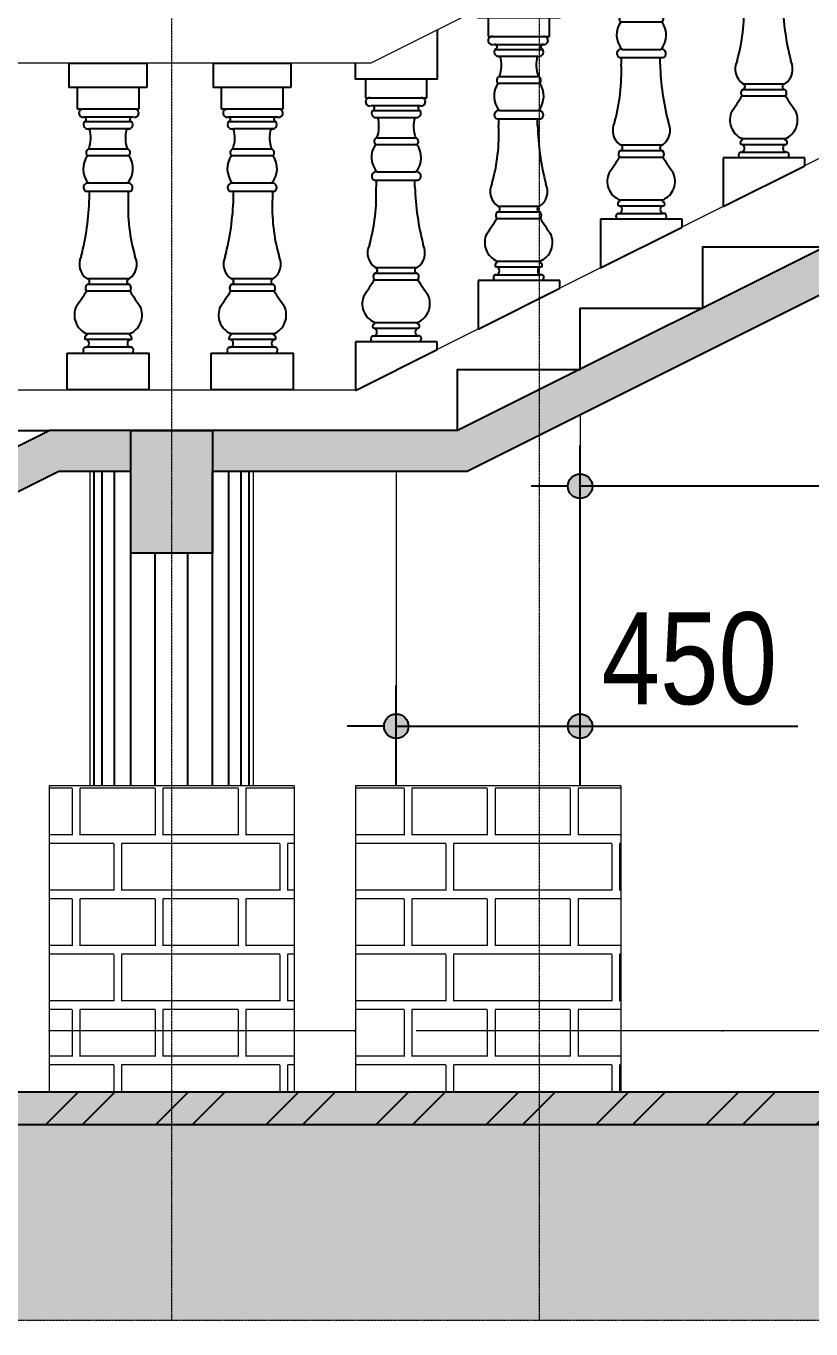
# Model space of a CAD drawing. Extents: x -79995 to 347433, y -157641 to 104789.
# Drawn here: x 72472 to 74394, y -95110 to -91920 of the extents above; entities that cross this region are included whole.
import ezdxf

# ---------------------------------------------------------------- set-up
doc = ezdxf.new("R2010")
doc.units = 0
doc.linetypes.add('ACAD_ISO10W100', pattern=[18, 12, -3, 0, -3])
doc.layers.get('DEFPOINTS').update_dxf_attribs({"linetype": 'CONTINUOUS'})
for name, color, linetype in [('009', 251, 'CONTINUOUS'), ('04', 4, 'CONTINUOUS'), ('DIM', 1, 'CONTINUOUS'), ('HACTH', 8, 'CONTINUOUS'), ('HATCH', 8, 'CONTINUOUS'), ('TUONG', 131, 'CONTINUOUS')]:
    doc.layers.add(name, color=color, linetype=linetype)
for name, color, linetype, lineweight in [('cot', 4, 'CONTINUOUS', 0), ('HACHT', 8, 'CONTINUOUS', 5), ('NET-THAY', 2, 'CONTINUOUS', 13), ('TRUC', 24, 'CONTINUOUS', 0)]:
    doc.layers.add(name, color=color, linetype=linetype, lineweight=lineweight)
doc.styles.add('HEL-CONDENSE', font='')
doc.styles.get('HEL-CONDENSE').set_extended_font_data('VNI-Helve-Condense')
doc.dimstyles.new('D100', dxfattribs={"dimtxt": 225, "dimasz": 1.2, "dimexe": 100, "dimexo": 0, "dimgap": 50, "dimtad": 1, "dimdec": 0, "dimzin": 13, "dimdsep": 46, "dimtxsty": 'HEL-CONDENSE', "dimblk": 'D50', "dimcen": 0, "dimclrd": 1, "dimclre": 1, "dimclrt": 7, "dimadec": 0, "dimazin": 0, "dimtfac": 1, "dimtdec": 0, "dimtmove": 0, "dimatfit": 3, "dimldrblk": 'D50', "dimfxl": 1, "dimtolj": 1, "dimtzin": 13, "dimarcsym": 0})
pattern_1 = [(180, (-1253396.46, -300399.76), (-3e-14, -270.968), [387.35, -19.05]), (180, (-1253396.46, -300514.06), (-3e-14, -270.968), [387.35, -19.05]), (180, (-1253498.06, -300535.25), (-3e-14, -270.968), [184.15, -19.05]), (180, (-1253498.06, -300649.55), (-3e-14, -270.968), [184.15, -19.05]), (270, (-1253396.46, -300399.76), (406.4, -7e-14), [114.3, -156.6672]), (270, (-1253377.4, -300399.76), (406.4, -7e-14), [114.3, -156.6672]), (270, (-1253498.06, -300535.25), (203.2, -4e-14), [114.3, -156.6672]), (270, (-1253479.01, -300535.25), (203.2, -4e-14), [114.3, -156.6672])]

# ---------------------------------------------------------------- blocks, each defined once
blk = doc.blocks.new('A$C08941D2B')
at = {"layer": 'HATCH', "ltscale": 100}
for p, q in [((247.5, 635.4), (247.5, 589.7)), ((397.5, 589.7), (397.5, 635.4)), ((247.5, 589.7), (258.4, 589.7)), ((382.8, 589.7), (397.5, 589.7)), ((269.8, 388.3), (269.8, 388.3)), ((269.8, 388.3), (269.8, 388.3)), ((273, 388.3), (273, 372.3)), ((368.1, 372.3), (368.1, 388.3)), ((375.1, 388.3), (375.1, 388.3)), ((269.4, 36.4), (269.4, 39.9)), ((374.5, 36.4), (374.5, 39.9))]:
    blk.add_line(p, q, dxfattribs=at)
at = {"layer": 'HATCH'}
for p, q in [((258.4, 589.7), (382, 589.7)), ((260.1, 570.7), (382.3, 570.7)), ((264, 558.6), (380.9, 558.6)), ((269.3, 542.1), (367.9, 542.1)), ((275.1, 492.2), (369.8, 492.2)), ((271.9, 476), (373, 476)), ((269.8, 388.3), (375.1, 388.3)), ((275.2, 408.6), (369.7, 408.6)), ((368.1, 372.3), (368.1, 372.3)), ((270.2, 174.4), (373.7, 174.4)), ((270.2, 160.6), (373.7, 160.6)), ((268.6, 144.4), (375.3, 144.4)), ((269.4, 39.9), (374.5, 39.9)), ((268.2, 25.8), (265.9, 25.8)), ((265.9, 6.8), (268.2, 6.8)), ((268.2, 25.8), (375.7, 25.8)), ((268.2, 6.8), (375.7, 6.8)), ((375.7, 25.8), (378, 25.8)), ((378, 6.8), (375.7, 6.8)), ((222.5, -7.2), (222.5, -126.4)), ((422.5, -7.2), (222.5, -7.2)), ((222.5, -126.4), (422.5, -26.4)), ((261.2, -7.2), (261.2, -3.7)), ((382.7, -6.4), (382.7, -3.7)), ((422.5, -26.4), (422.5, -7.2))]:
    blk.add_line(p, q, dxfattribs=at)
for points in [[(422.5, 756.2), (422.5, 635.4), (222.5, 635.4), (222.5, 635.4), (222.5, 656.2)], [(222.5, 656.2), (422.5, 756.2)]]:
    blk.add_lwpolyline(points, dxfattribs=at)
at = {"layer": 'HATCH', "ltscale": 100}
for centre, radius, start, end in [((256.9, 580.2), 9.61, 81.0406, 278.9594), ((384.3, 580.2), 9.61, 261.0406, 98.9594), ((263.1, 564.7), 6.11, 279.0074, 98.571), ((273.1, 552.4), 11, 145.745, 290.5576), ((371.8, 552.4), 11, 249.4424, 34.255), ((381.9, 564.7), 6.11, 81.429, 260.9926), ((200.8, 520), 79.3, 339.466, 16.1565), ((444.1, 520), 79.3, 163.8435, 200.534), ((277.7, 483.2), 9.34, 106.5212, 231.3803), ((367.2, 483.2), 9.34, 308.6197, 73.4788), ((315.3, 444.3), 53.7, 143.8562, 221.7246), ((328.5, 444), 54.8, 320.1915, 35.7374), ((272.8, 398.3), 10.5, 76.6174, 253.4511), ((372.1, 398.3), 10.5, 286.5489, 103.3826), ((-174.5, 351.6), 448, 344.1763, 2.6502), ((1019.5, 391.7), 651.6, 181.7044, 194.4187), ((295.8, 210.4), 43.7, 154.1526, 235.6868), ((349.1, 210.4), 43.7, 304.3132, 25.8474), ((277.6, 151.7), 11.6, 129.8623, 218.7004), ((269.3, 167.5), 6.96, 277.5837, 82.4163), ((374.6, 167.5), 6.96, 97.5837, 262.4163), ((366.3, 151.7), 11.6, 321.2996, 50.1377), ((-183.7, 419.1), 529.2, 323.871, 328.7313), ((827.6, 419.1), 529.2, 211.2687, 216.129), ((288.8, 85.8), 49.9, 154.7328, 247.0863), ((355.1, 85.8), 49.9, 292.9137, 25.2672), ((270.9, 30), 6.52, 103.4923, 219.7811), ((373, 30), 6.52, 320.2189, 76.5077)]:
    blk.add_arc(centre, radius, start, end, dxfattribs=at)
at = {"layer": 'HATCH'}
for centre, radius, start, end in [((267.1, 0), 6.92, 99.626, 212.1586), ((265.2, 16.3), 9.96, 287.2612, 72.7388), ((378.7, 16.3), 9.96, 107.2612, 252.7388), ((376.9, 0), 6.92, 327.8414, 80.374)]:
    blk.add_arc(centre, radius, start, end, dxfattribs=at)
blk = doc.blocks.new('A$C316E34DD')
at = {"layer": 'HATCH', "ltscale": 100}
for p, q in [((-1700, -1131), (-1700, -600)), ((-200, -600), (-200, -1131)), ((-1553, -1131), (-1700, -1131)), ((-310, -1131), (-1545, -1131)), ((-200, -1131), (-310, -1131)), ((-326, -1321), (-1548, -1321)), ((-366, -1442), (-1534, -1442)), ((-418, -1607), (-1405, -1607)), ((-476, -2106), (-1424, -2106)), ((-445, -2268), (-1455, -2268)), ((-1477, -3145), (-1477, -3145)), ((-1407, -3305), (-1407, -3145)), ((-456, -3145), (-456, -3305)), ((-423, -3145), (-423, -3145)), ((-423, -3145), (-423, -3145)), ((-1471, -6664), (-1471, -6629)), ((-419, -6629), (-1471, -6629)), ((-419, -6664), (-419, -6629)), ((-1483, -6769), (-1506, -6769)), ((-1506, -6960), (-1483, -6960)), ((-407, -6769), (-1483, -6769)), ((-408, -6960), (-1483, -6960)), ((-407, -6769), (-384, -6769)), ((-384, -6960), (-407, -6960)), ((-1950, -7509), (-1950, -7100)), ((-1950, -7100), (50, -7100)), ((-1553, -7092), (-1553, -7065)), ((-337, -7100), (-337, -7065)), ((50, -7100), (50, -8000))]:
    blk.add_line(p, q, dxfattribs=at)
at = {"layer": 'HATCH'}
for p, q in [((-423, -3145), (-1477, -3145)), ((-477, -2942), (-1423, -2942)), ((-1407, -3305), (-1407, -3305)), ((-428, -5284), (-1462, -5284)), ((-428, -5422), (-1462, -5422)), ((-411, -5584), (-1479, -5584))]:
    blk.add_line(p, q, dxfattribs=at)
at = {"layer": 'HATCH', "ltscale": 100}
for points in [[(0, -600), (-1900, -600), (-1900, 0), (0, 0)], [(-1950, -7100), (50, -7100), (50, -8000), (-1950, -8000)]]:
    blk.add_lwpolyline(points, close=True, dxfattribs=at)
for centre, radius, start, end in [((-1568, -1226), 96.1, 81.0406, 278.9594), ((-295, -1226), 96.1, 261.0406, 98.9594), ((-1443, -1504), 110, 145.745, 290.5576), ((-1544, -1381), 61.1, 279.0074, 98.571), ((-457, -1504), 110, 249.4424, 34.255), ((-356, -1381), 61.1, 81.429, 260.9926), ((-2166, -1828), 793, 339.466, 16.1565), ((266, -1828), 793, 163.8435, 200.534), ((-1397, -2195), 93.4, 106.5212, 231.3803), ((-503, -2195), 93.4, 308.6197, 73.4788), ((-1011, -2588), 548, 144.2626, 219.8085), ((-878, -2585), 537, 318.2754, 36.1438), ((-1447, -3044), 105, 76.6174, 253.4511), ((-453, -3044), 105, 286.5489, 103.3826), ((-7920, -3111), 6516, 345.5813, 358.2956), ((4019, -3512), 4480, 177.3498, 195.8237), ((-1216, -4924), 437, 154.1526, 235.6868), ((-684, -4924), 437, 304.3132, 25.8474), ((-1388, -5511), 116, 129.8623, 218.7004), ((-1472, -5353), 69.6, 277.5837, 82.4163), ((-418, -5353), 69.6, 97.5837, 262.4163), ((-502, -5511), 116, 321.2996, 50.1377), ((-6002, -2837), 5292, 323.871, 328.7313), ((4112, -2837), 5292, 211.2687, 216.129), ((-1276, -6170), 499, 154.7328, 247.0863), ((-614, -6170), 499, 292.9137, 25.2672), ((-1455, -6728), 65.2, 103.4923, 219.7811), ((-435, -6728), 65.2, 320.2189, 76.5077), ((-1494, -7028), 69.2, 99.626, 212.1586), ((-1512, -6865), 99.6, 287.2612, 72.7388), ((-378, -6865), 99.6, 107.2612, 252.7388), ((-396, -7028), 69.2, 327.8414, 80.374)]:
    blk.add_arc(centre, radius, start, end, dxfattribs=at)
blk = doc.blocks.new('D50')
at = {"layer": 'DIM'}
blk.add_hatch(color=256, dxfattribs=at).paths.add_polyline_path([(25, 0, 1), (-25, 0, 1)])
blk.add_line((25, 0), (100, 0), dxfattribs=at)
blk.add_circle((0, 0), 25, dxfattribs=at)
blk = doc.blocks.new('*D1306')
at = {"layer": 'DEFPOINTS', "color": 0, "linetype": 'Continuous', "transparency": 16777216}
for p in [(73828.8, -93047), (75728.8, -93202), (73828.8, -93595)]:
    blk.add_point(p, dxfattribs=at)
at = {"layer": 'DIM', "color": 1, "linetype": 'Continuous', "lineweight": -2, "transparency": 16777216}
for p, q in [((73828.8, -93595), (73828.8, -92947)), ((75728.8, -93202), (75728.8, -92947)), ((75727.6, -93047), (73830, -93047))]:
    blk.add_line(p, q, dxfattribs=at)
at = {"layer": 'DIM', "color": 1, "linetype": 'Continuous', "lineweight": -2, "transparency": 16777216, "xscale": 1.199999999999999, "yscale": 1.199999999999999, "zscale": 1.199999999999999, "rotation": 180}
blk.add_blockref('D50', (73828.8, -93047), dxfattribs=at)
at = {"layer": 'DIM', "color": 1, "linetype": 'Continuous', "lineweight": -2, "transparency": 16777216, "xscale": 1.199999999999999, "yscale": 1.199999999999999, "zscale": 1.199999999999999}
blk.add_blockref('D50', (75728.8, -93047), dxfattribs=at)
at = {"layer": 'DIM', "color": 7, "linetype": 'Continuous', "transparency": 16777216, "insert": (74778.8, -92882.1), "char_height": 225, "attachment_point": 5, "style": 'HEL-CONDENSE'}
blk.add_mtext('\\A1;1900', dxfattribs=at)
blk = doc.blocks.new('*D1307')
at = {"layer": 'DEFPOINTS', "color": 0, "linetype": 'Continuous', "transparency": 16777216}
for p in [(73828.8, -93634.6), (73378.8, -93780.7), (73828.8, -93780.7)]:
    blk.add_point(p, dxfattribs=at)
at = {"layer": 'DIM', "color": 1, "linetype": 'Continuous', "lineweight": -2, "transparency": 16777216}
for p, q in [((73378.8, -93780.7), (73378.8, -93534.6)), ((73828.8, -93780.7), (73828.8, -93534.6)), ((73380, -93634.6), (73827.6, -93634.6)), ((73828.8, -93634.6), (74362, -93634.6))]:
    blk.add_line(p, q, dxfattribs=at)
at = {"layer": 'DIM', "color": 1, "linetype": 'Continuous', "lineweight": -2, "transparency": 16777216, "xscale": 1.199999999999999, "yscale": 1.199999999999999, "zscale": 1.199999999999999, "rotation": 180}
blk.add_blockref('D50', (73378.8, -93634.6), dxfattribs=at)
at = {"layer": 'DIM', "color": 1, "linetype": 'Continuous', "lineweight": -2, "transparency": 16777216, "xscale": 1.199999999999999, "yscale": 1.199999999999999, "zscale": 1.199999999999999}
blk.add_blockref('D50', (73828.8, -93634.6), dxfattribs=at)
at = {"layer": 'DIM', "color": 7, "linetype": 'Continuous', "transparency": 16777216, "insert": (74096, -93469.7), "char_height": 225, "attachment_point": 5, "style": 'HEL-CONDENSE'}
blk.add_mtext('\\A1;450', dxfattribs=at)
blk = doc.blocks.new('*D1327')
at = {"layer": 'DEFPOINTS', "color": 0, "transparency": 16777216}
for p in [(74436.2, -91450.8), (74307.3, -91515.2), (74749.2, -92076.9)]:
    blk.add_point(p, dxfattribs=at)
at = {"layer": 'DIM', "color": 1, "lineweight": -2, "transparency": 16777216}
for p, q in [((74436.2, -91450.8), (74217.9, -91559.9)), ((74619.8, -92140.3), (74307.8, -91516.3)), ((74749.2, -92076.9), (74530.9, -92186))]:
    blk.add_line(p, q, dxfattribs=at)
at = {"layer": 'DIM', "color": 1, "lineweight": -2, "transparency": 16777216, "xscale": 1.199999999999999, "yscale": 1.199999999999999, "zscale": 1.199999999999999}
for p, rotation in [((74307.3, -91515.2), 116.5650511770578), ((74620.3, -92141.3), 296.5650511770578)]:
    blk.add_blockref('D50', p, dxfattribs=dict(at, rotation=rotation))
at = {"layer": 'DIM', "color": 7, "transparency": 16777216, "insert": (74611.3, -91754.5), "char_height": 225, "attachment_point": 5, "rotation": 296.5651, "style": 'HEL-CONDENSE'}
blk.add_mtext('\\A1;700', dxfattribs=at)

msp = doc.modelspace()

# ---------------------------------------------------------------- hatches: boundary and pattern name
at = {"layer": '009'}
h = msp.add_hatch(dxfattribs=at)
h.set_pattern_fill('ANSI32', color=256, scale=20, style=0)
h.set_pattern_definition([(45, (-1253396.46, -300869.02), (-134.703842, 134.703842), []), (45, (-1253306.66, -300869.02), (-134.703842, 134.703842), [])])
h.paths.add_polyline_path([(72828.751, -94530.733), (69512.358, -94530.733), (69352.358, -94610.733), (72828.751, -94610.733)])
h.paths.add_polyline_path([(73728.751, -94530.733), (72828.751, -94530.733), (72828.751, -94610.733), (73728.751, -94610.733)])
h.paths.add_polyline_path([(75728.751, -94530.733), (73728.751, -94530.733), (73728.751, -94610.733), (75728.751, -94610.733)])
h.paths.add_polyline_path([(77628.751, -94530.733), (75728.751, -94530.733), (75728.751, -94610.733), (77628.751, -94610.733), (77628.751, -94580.733)])
h = msp.add_hatch(dxfattribs=at)
h.set_pattern_fill('AR-CONC', color=256, style=0)
h.set_pattern_definition([(50, (-1253396.46, -300869.02), (182.184669, -15.939086), [19.05, -209.55]), (355, (-1253396.46, -300869.02), (-35.242826, 191.056643), [15.24, -167.64]), (100.451, (-1253381.28, -300870.35), (146.942502, 175.116688), [16.19, -178.09]), (46.1842, (-1253396.46, -300818.22), (271.07904, -42.042328), [28.575, -314.325]), (96.6356, (-1253373.87, -300821.73), (237.404234, 247.425556), [24.285, -267.135]), (351.184, (-1253396.46, -300818.22), (237.404606, 247.42512), [22.86, -251.46]), (21, (-1253371.06, -300830.92), (151.61488, -102.265519), [19.05, -209.55]), (326, (-1253371.06, -300830.92), (61.802028, 184.187966), [15.24, -167.64]), (71.4514, (-1253358.43, -300839.45), (213.41649, 81.922858), [16.19, -178.09]), (37.5, (-1253396.46, -300869.024), (3.0886033, 84.555039), [0, -165.608, 0, -170.18, 0, -168.275]), (7.5, (-1253396.46, -300869.02), (66.8196625, 100.180575), [0, -97.028, 0, -161.798, 0, -64.135]), (327.5, (-1253453.104, -300869.024), (135.590595, -5.728744), [0, -63.5, 0, -198.12, 0, -262.89]), (317.5, (-1253478.5, -300869.02), (148.129181, 25.426491), [0, -82.55, 0, -131.572, 0, -186.69])])
h.paths.add_polyline_path([(72828.751, -94530.733), (69512.358, -94530.733), (69352.358, -94610.733), (72828.751, -94610.733)])
h.paths.add_polyline_path([(73728.751, -94530.733), (72828.751, -94530.733), (72828.751, -94610.733), (73728.751, -94610.733)])
h.paths.add_polyline_path([(75728.751, -94530.733), (73728.751, -94530.733), (73728.751, -94610.733), (75728.751, -94610.733)])
h.paths.add_polyline_path([(77628.751, -94530.733), (75728.751, -94530.733), (75728.751, -94610.733), (77628.751, -94610.733), (77628.751, -94580.733)])
h = msp.add_hatch(dxfattribs=at)
h.set_pattern_fill('AR-HBONE', color=256, style=0)
h.set_pattern_definition([(45, (-1253396.46, -300869.02), (1e-14, 143.684098), [304.8, -101.6]), (135, (-1253324.62, -300797.18), (1e-14, 143.684098), [304.8, -101.6])])
edge = h.paths.add_edge_path()
edge.add_line((72828.751, -95088.924), (72828.751, -94610.733))
edge.add_line((72828.751, -94610.733), (71279.273, -94610.733))
edge.add_line((71279.273, -94610.733), (71504.273, -94734.639))
edge.add_line((71504.273, -94734.639), (71482.565, -94774.057))
edge.add_line((71482.565, -94774.057), (71284.973, -94665.245))
edge.add_ellipse((70666.33, -94689.094), major_axis=(-619.222, 0), ratio=0.89085777, start_angle=133.547564, end_angle=182.477918, ccw=False)
edge.add_line((71092.947, -95088.924), (72828.751, -95088.924))
edge = h.paths.add_edge_path()
edge.add_ellipse((70666.33, -94689.094), major_axis=(-619.222, 0), ratio=0.89085777, start_angle=-8.166576, end_angle=46.452436, ccw=False)
edge.add_line((70053.387, -94610.733), (69828.387, -94610.733))
edge.add_line((69828.387, -94610.733), (69328.751, -94610.733))
edge.add_line((69328.751, -94610.733), (69328.751, -94930.733))
edge.add_line((69328.751, -94930.733), (69228.751, -94930.733))
edge.add_line((69228.751, -94930.733), (69228.751, -95088.924))
edge.add_line((69228.751, -95088.924), (70239.713, -95088.924))
h.paths.add_polyline_path([(75728.751, -95088.924), (75728.751, -94610.733), (73728.751, -94610.733), (73728.751, -95088.924)])
h.paths.add_polyline_path([(73728.751, -95088.924), (73728.751, -94610.733), (72828.751, -94610.733), (72828.751, -95088.924)])
h.paths.add_polyline_path([(75728.751, -94610.733), (75728.751, -95088.924), (77728.751, -95088.924), (77728.751, -94980.733), (77628.751, -94980.733), (77628.751, -94610.733)])
h.paths.add_polyline_path([(77828.751, -94610.733), (77828.751, -94980.733), (77728.751, -94980.733), (77728.751, -95088.924), (81728.751, -95088.924), (81728.751, -94610.733)])
h.paths.add_polyline_path([(83728.751, -95088.924), (83728.751, -94610.733), (81728.751, -94610.733), (81728.751, -95088.924)])
at = {"layer": 'cot'}
h = msp.add_hatch(color=256, dxfattribs=at)
h.paths.add_polyline_path([(73728.751, -92922.537), (73728.751, -92810.733), (73528.751, -92910.733), (72928.751, -92910.733), (72928.751, -93010.733), (73552.358, -93010.733)])
h.paths.add_polyline_path([(72828.751, -92910.733), (72728.751, -92910.733), (72728.751, -93210.733), (72828.751, -93210.733)])
h.paths.add_polyline_path([(72928.751, -93010.733), (72928.751, -92910.733), (72828.751, -92910.733), (72828.751, -93210.733), (72928.751, -93210.733)])
h.paths.add_polyline_path([(72728.751, -92910.733), (72528.751, -92910.733), (69588.751, -94380.733), (69812.358, -94380.733), (72552.358, -93010.733), (72728.751, -93010.733)])
at = {"layer": 'HACHT'}
h = msp.add_hatch(dxfattribs=at)
h.set_pattern_fill('AR-BRELM', color=256, scale=2, angle=180, style=0)
h.set_pattern_definition(pattern_1)
h.paths.add_polyline_path([(73128.751, -93780.733), (72828.751, -93780.733), (72828.751, -94380.733), (73128.751, -94380.733)])
h.paths.add_polyline_path([(72828.751, -93780.733), (72528.751, -93780.733), (72528.751, -94380.733), (72828.751, -94380.733)])
h = msp.add_hatch(dxfattribs=at)
h.set_pattern_fill('AR-BRELM', color=256, scale=2, angle=180, style=0)
h.set_pattern_definition(pattern_1)
h.paths.add_polyline_path([(73278.751, -93780.733), (73928.751, -93780.733), (73928.751, -94380.733), (73278.751, -94380.733)])
h = msp.add_hatch(dxfattribs=at)
h.set_pattern_fill('AR-BRELM', color=256, scale=2, angle=180, style=0)
h.set_pattern_definition(pattern_1)
h.paths.add_polyline_path([(72828.751, -94380.733), (72528.751, -94380.733), (72528.751, -94530.733), (72828.751, -94530.733)])
h.paths.add_polyline_path([(73128.751, -94380.733), (72828.751, -94380.733), (72828.751, -94530.733), (73128.751, -94530.733)])
h = msp.add_hatch(dxfattribs=at)
h.set_pattern_fill('AR-BRELM', color=256, scale=2, angle=180, style=0)
h.set_pattern_definition(pattern_1)
h.paths.add_polyline_path([(73728.751, -94380.733), (73278.751, -94380.733), (73278.751, -94530.733), (73728.751, -94530.733)])
h.paths.add_polyline_path([(73928.751, -94380.733), (73728.751, -94380.733), (73728.751, -94530.733), (73928.751, -94530.733)])
at = {"layer": 'TUONG'}
h = msp.add_hatch(color=4, dxfattribs=at)
h.paths.add_polyline_path([(75628.751, -92030.733), (75728.751, -92030.733), (75728.751, -91710.733), (75628.751, -91710.733)])
h.paths.add_polyline_path([(73728.751, -92922.537), (75512.358, -92030.733), (75628.751, -92030.733), (75628.751, -91860.733), (73728.751, -92810.733)])

# ---------------------------------------------------------------- linework, layer by layer
at = {"layer": '04'}
for p, q in [((77628.751, -94530.733), (68709.007, -94530.733)), ((84728.751, -94610.733), (68709.007, -94610.733))]:
    msp.add_line(p, q, dxfattribs=at)
at = {"layer": 'HATCH', "ltscale": 100}
for p, q in [((73303.751, -92050.332), (73303.751, -92096.074)), ((73453.751, -92096.074), (73453.751, -92050.332)), ((73303.751, -92096.074), (73314.703, -92096.074)), ((73439.062, -92096.074), (73453.751, -92096.074)), ((73326.063, -92297.481), (73326.063, -92297.481)), ((73326.063, -92297.481), (73326.063, -92297.481)), ((73329.325, -92297.481), (73329.325, -92313.419)), ((73424.44, -92313.419), (73424.44, -92297.481)), ((73431.44, -92297.481), (73431.44, -92297.481)), ((73325.682, -92649.39), (73325.682, -92645.886)), ((73430.821, -92649.39), (73430.821, -92645.886))]:
    msp.add_line(p, q, dxfattribs=at)
at = {"layer": 'HATCH'}
for p, q in [((73314.703, -92096.074), (73438.291, -92096.074)), ((73316.396, -92115.033), (73438.597, -92115.033)), ((73320.308, -92127.126), (73437.195, -92127.126)), ((73325.547, -92143.648), (73424.216, -92143.648)), ((73331.381, -92193.537), (73426.122, -92193.537)), ((73328.206, -92209.792), (73429.297, -92209.792)), ((73331.491, -92277.177), (73426.012, -92277.177)), ((73326.063, -92297.481), (73431.44, -92297.481)), ((73424.44, -92313.419), (73424.44, -92313.419)), ((73326.507, -92511.383), (73429.996, -92511.383)), ((73324.891, -92541.315), (73431.612, -92541.315)), ((73326.507, -92525.177), (73429.996, -92525.177)), ((73324.462, -92659.901), (73322.193, -92659.901)), ((73324.462, -92659.901), (73432.041, -92659.901)), ((73325.682, -92645.886), (73430.821, -92645.886)), ((73432.041, -92659.901), (73434.31, -92659.901)), ((73278.751, -92692.955), (73278.751, -92812.126)), ((73478.751, -92692.955), (73278.751, -92692.955)), ((73317.489, -92692.955), (73317.489, -92689.428)), ((73322.193, -92678.917), (73324.462, -92678.917)), ((73324.508, -92678.917), (73432.041, -92678.917)), ((73434.31, -92678.917), (73432.041, -92678.917)), ((73439.013, -92692.183), (73439.013, -92689.428)), ((73478.751, -92712.126), (73478.751, -92692.955)), ((73278.751, -92812.126), (73478.751, -92712.126)), ((72638.751, -93780.733), (72638.751, -93010.733)), ((72658.751, -93780.733), (72658.751, -93010.733)), ((72688.751, -93780.733), (72688.751, -93010.733)), ((72728.751, -93780.733), (72728.751, -93010.733)), ((72928.751, -93780.733), (72928.751, -93010.733)), ((72968.751, -93780.733), (72968.751, -93010.733)), ((72998.751, -93780.733), (72998.751, -93010.733)), ((73018.751, -93780.733), (73018.751, -93010.733)), ((72788.751, -93780.733), (72788.751, -93210.733)), ((72868.751, -93780.733), (72868.751, -93210.733))]:
    msp.add_line(p, q, dxfattribs=at)
msp.add_lwpolyline([(73478.751, -91929.503), (73478.751, -92050.332), (73278.751, -92050.332), (73278.751, -92050.332), (73278.751, -92010.733)], dxfattribs=at)
at = {"layer": 'HATCH', "ltscale": 100}
for centre, radius, start, end in [((73313.207, -92105.562), 9.605, 81.040631, 278.959369), ((73440.558, -92105.562), 9.605, 261.040631, 98.959369), ((73329.417, -92133.329), 11.021, 145.744992, 290.557589), ((73319.352, -92121.092), 6.11, 279.007448, 98.571037), ((73428.086, -92133.329), 11.021, 249.442411, 34.255008), ((73438.151, -92121.092), 6.11, 81.428963, 260.992552), ((73257.109, -92165.718), 79.31, 339.466044, 16.156511), ((73500.394, -92165.718), 79.31, 163.843489, 200.533956), ((73334.037, -92202.493), 9.342, 106.5212, 231.380323), ((73423.466, -92202.493), 9.342, 308.619677, 73.4788), ((73371.553, -92241.452), 53.677, 143.85623, 221.724644), ((73384.824, -92241.793), 54.789, 320.191504, 35.737443), ((73329.058, -92287.404), 10.513, 76.617422, 253.451061), ((73428.445, -92287.404), 10.513, 286.548939, 103.382578), ((72881.815, -92334.133), 447.989, 344.176294, 2.650241), ((74075.751, -92294.038), 651.6, 181.704412, 194.418681), ((73352.117, -92475.324), 43.657, 154.152613, 235.686764), ((73405.386, -92475.324), 43.657, 304.313236, 25.847387), ((73325.588, -92518.28), 6.958, 277.583686, 82.416314), ((73430.914, -92518.28), 6.958, 97.583686, 262.416314), ((72872.594, -92266.653), 529.161, 323.871034, 328.731295), ((73333.933, -92534.071), 11.586, 129.862328, 218.700417), ((73422.57, -92534.071), 11.586, 321.299583, 50.137672), ((73883.909, -92266.653), 529.161, 211.268705, 216.128966), ((73345.103, -92599.94), 49.882, 154.732845, 247.086312), ((73411.399, -92599.94), 49.882, 292.913688, 25.267155), ((73327.203, -92655.73), 6.519, 103.492344, 219.781058), ((73429.3, -92655.73), 6.519, 320.218942, 76.507656)]:
    msp.add_arc(centre, radius, start, end, dxfattribs=at)
at = {"layer": 'HATCH'}
for centre, radius, start, end in [((73321.508, -92669.409), 9.956, 287.261156, 72.738844), ((73434.995, -92669.409), 9.956, 107.261156, 252.738844), ((73323.351, -92685.743), 6.923, 99.626037, 212.158594), ((73433.152, -92685.743), 6.923, 327.841406, 80.373963)]:
    msp.add_arc(centre, radius, start, end, dxfattribs=at)
at = {"layer": 'NET-THAY'}
for p, q in [((75716.29, -90810.733), (73316.29, -92010.733)), ((75628.751, -91637.126), (73281.538, -92810.733)), ((73316.29, -92010.733), (72316.29, -92010.733)), ((72281.538, -92810.733), (73281.538, -92810.733)), ((73828.751, -92872.537), (73828.751, -93780.733)), ((73828.751, -92872.537), (73828.751, -93780.733)), ((72628.751, -93010.733), (72628.751, -93780.733)), ((73028.751, -93010.733), (73028.751, -93780.733)), ((73378.751, -93010.733), (73378.751, -93780.733)), ((72528.751, -93780.733), (72528.751, -94530.733)), ((73128.751, -93780.733), (72528.751, -93780.733)), ((73128.751, -93780.733), (73128.751, -94530.733)), ((73928.751, -93780.733), (73278.751, -93780.733)), ((73278.751, -93780.733), (73278.751, -94530.733)), ((73928.751, -93780.733), (73278.751, -93780.733)), ((73928.751, -93780.733), (73928.751, -94380.733)), ((73928.751, -93780.733), (73928.751, -94530.733))]:
    msp.add_line(p, q, dxfattribs=at)
for points in [[(73278.751, -94380.733), (73128.751, -94380.733)], [(75628.751, -94380.733), (73928.751, -94380.733)]]:
    msp.add_lwpolyline(points, dxfattribs=at)
at = {"layer": 'TRUC', "linetype": 'ACAD_ISO10W100', "ltscale": 50}
msp.add_line((84828.751, -94380.733), (68709.007, -94380.733), dxfattribs=at)
at = {"layer": 'TRUC', "linetype": 'ACAD_ISO10W100', "ltscale": 0.2}
msp.add_lwpolyline([(89753.351, -80836.552), (68709.007, -80836.552), (68709.007, -95088.924), (89753.351, -95088.924)], close=True, dxfattribs=at)
for points in [[(72828.751, -80836.552), (72828.751, -95088.924)], [(73728.751, -80836.552), (73728.751, -95088.924)]]:
    msp.add_lwpolyline(points, dxfattribs=at)
at = {"layer": 'TUONG', "color": 4}
msp.add_line((72552.358, -93010.733), (69352.358, -94610.733), dxfattribs=at)
for points in [[(73528.751, -92910.733), (73528.751, -92760.733), (73828.751, -92760.733), (73828.751, -92610.733), (74128.751, -92610.733), (74128.751, -92460.733), (74428.751, -92460.733), (74428.751, -92310.733), (74728.751, -92310.733), (74728.751, -92160.733), (75028.751, -92160.733), (75028.751, -92010.733), (75328.751, -92010.733), (75328.751, -91860.733), (75628.751, -91860.733), (75628.751, -91710.733), (77528.751, -91710.733)], [(75628.751, -91860.733), (73528.751, -92910.733), (72528.751, -92910.733)], [(75512.358, -92030.733), (73552.358, -93010.733), (72928.751, -93010.733)], [(69288.751, -94530.733), (72528.751, -92910.733)], [(69828.751, -94260.733), (69828.751, -94110.733), (70128.751, -94110.733), (70128.751, -93960.733), (70428.751, -93960.733), (70428.751, -93810.733), (70728.751, -93810.733), (70728.751, -93660.733), (71028.751, -93660.733), (71028.751, -93510.733), (71328.751, -93510.733), (71328.751, -93360.733), (71628.751, -93360.733), (71628.751, -93210.733), (71928.751, -93210.733), (71928.751, -93060.733), (72228.751, -93060.733), (72228.751, -92910.733), (72528.751, -92910.733)], [(72728.751, -93010.733), (72552.358, -93010.733)]]:
    msp.add_lwpolyline(points, dxfattribs=at)
msp.add_lwpolyline([(72728.751, -92910.733), (72928.751, -92910.733), (72928.751, -93210.733), (72728.751, -93210.733)], close=True, dxfattribs=at)

# ---------------------------------------------------------------- block references
at = {"layer": 'HACTH'}
for p in [(73956.296, -92235.743), (73656.296, -92385.743), (73356.296, -92535.743)]:
    msp.add_blockref('A$C08941D2B', p, dxfattribs=at)
at = {"layer": 'HATCH', "xscale": 0.1000000000931323, "yscale": 0.09999999997671694, "zscale": 0.1}
for p in [(72768.179, -92010.733), (73120.965, -92010.733)]:
    msp.add_blockref('A$C316E34DD', p, dxfattribs=at)

# ---------------------------------------------------------------- dimensions: what is measured, and where the dimension line sits
at = {"layer": 'DIM'}
dim = msp.add_aligned_dim(p1=(74749.209, -92076.898), p2=(74436.159, -91450.799), distance=144.07, dimstyle='D100', dxfattribs=at)
dim.commit()
dim.dimension.update_dxf_attribs({"geometry": '*D1327', "text_midpoint": (74611.315, -91754.533)})
at = {"layer": 'DIM', "linetype": 'Continuous'}
dim = msp.add_linear_dim(base=(73828.751, -93047.035), p1=(75728.751, -93201.966), p2=(73828.751, -93595.031), dimstyle='D100', override={"dimtmove": 1}, dxfattribs=at)
dim.commit()
dim.dimension.update_dxf_attribs({"geometry": '*D1306', "text_midpoint": (74778.751, -92882.135)})
dim = msp.add_linear_dim(base=(73828.751, -93634.609), p1=(73378.751, -93780.733), p2=(73828.751, -93780.733), dimstyle='D100', dxfattribs=at)
dim.commit()
dim.dimension.update_dxf_attribs({"geometry": '*D1307', "text_midpoint": (74095.951, -93469.709)})

doc.saveas('drawing.dxf')
